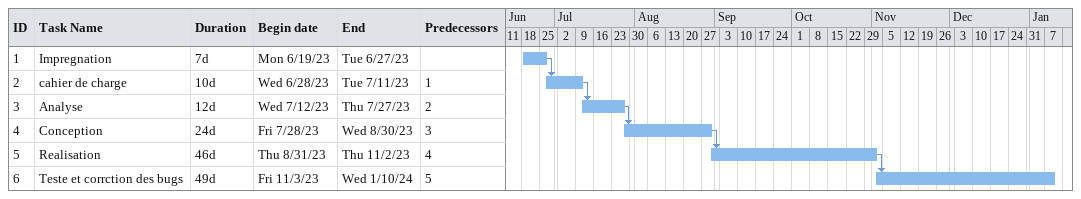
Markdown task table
| ID | Task | Duration | Start | Finish | Predecessors |
|---|---|---|---|---|---|
| 1 | Impregnation | 7d | 2023-06-19 | 2023-06-27 |  |
| 2 | cahier de charge | 10d | 2023-06-28 | 2023-07-11 | 1 |
| 3 | Analyse | 12d | 2023-07-12 | 2023-07-27 | 2 |
| 4 | Conception | 24d | 2023-07-28 | 2023-08-30 | 3 |
| 5 | Realisation | 46d | 2023-08-31 | 2023-11-02 | 4 |
| 6 | Teste et corrction des bugs | 49d | 2023-11-03 | 2024-01-10 | 5 |
